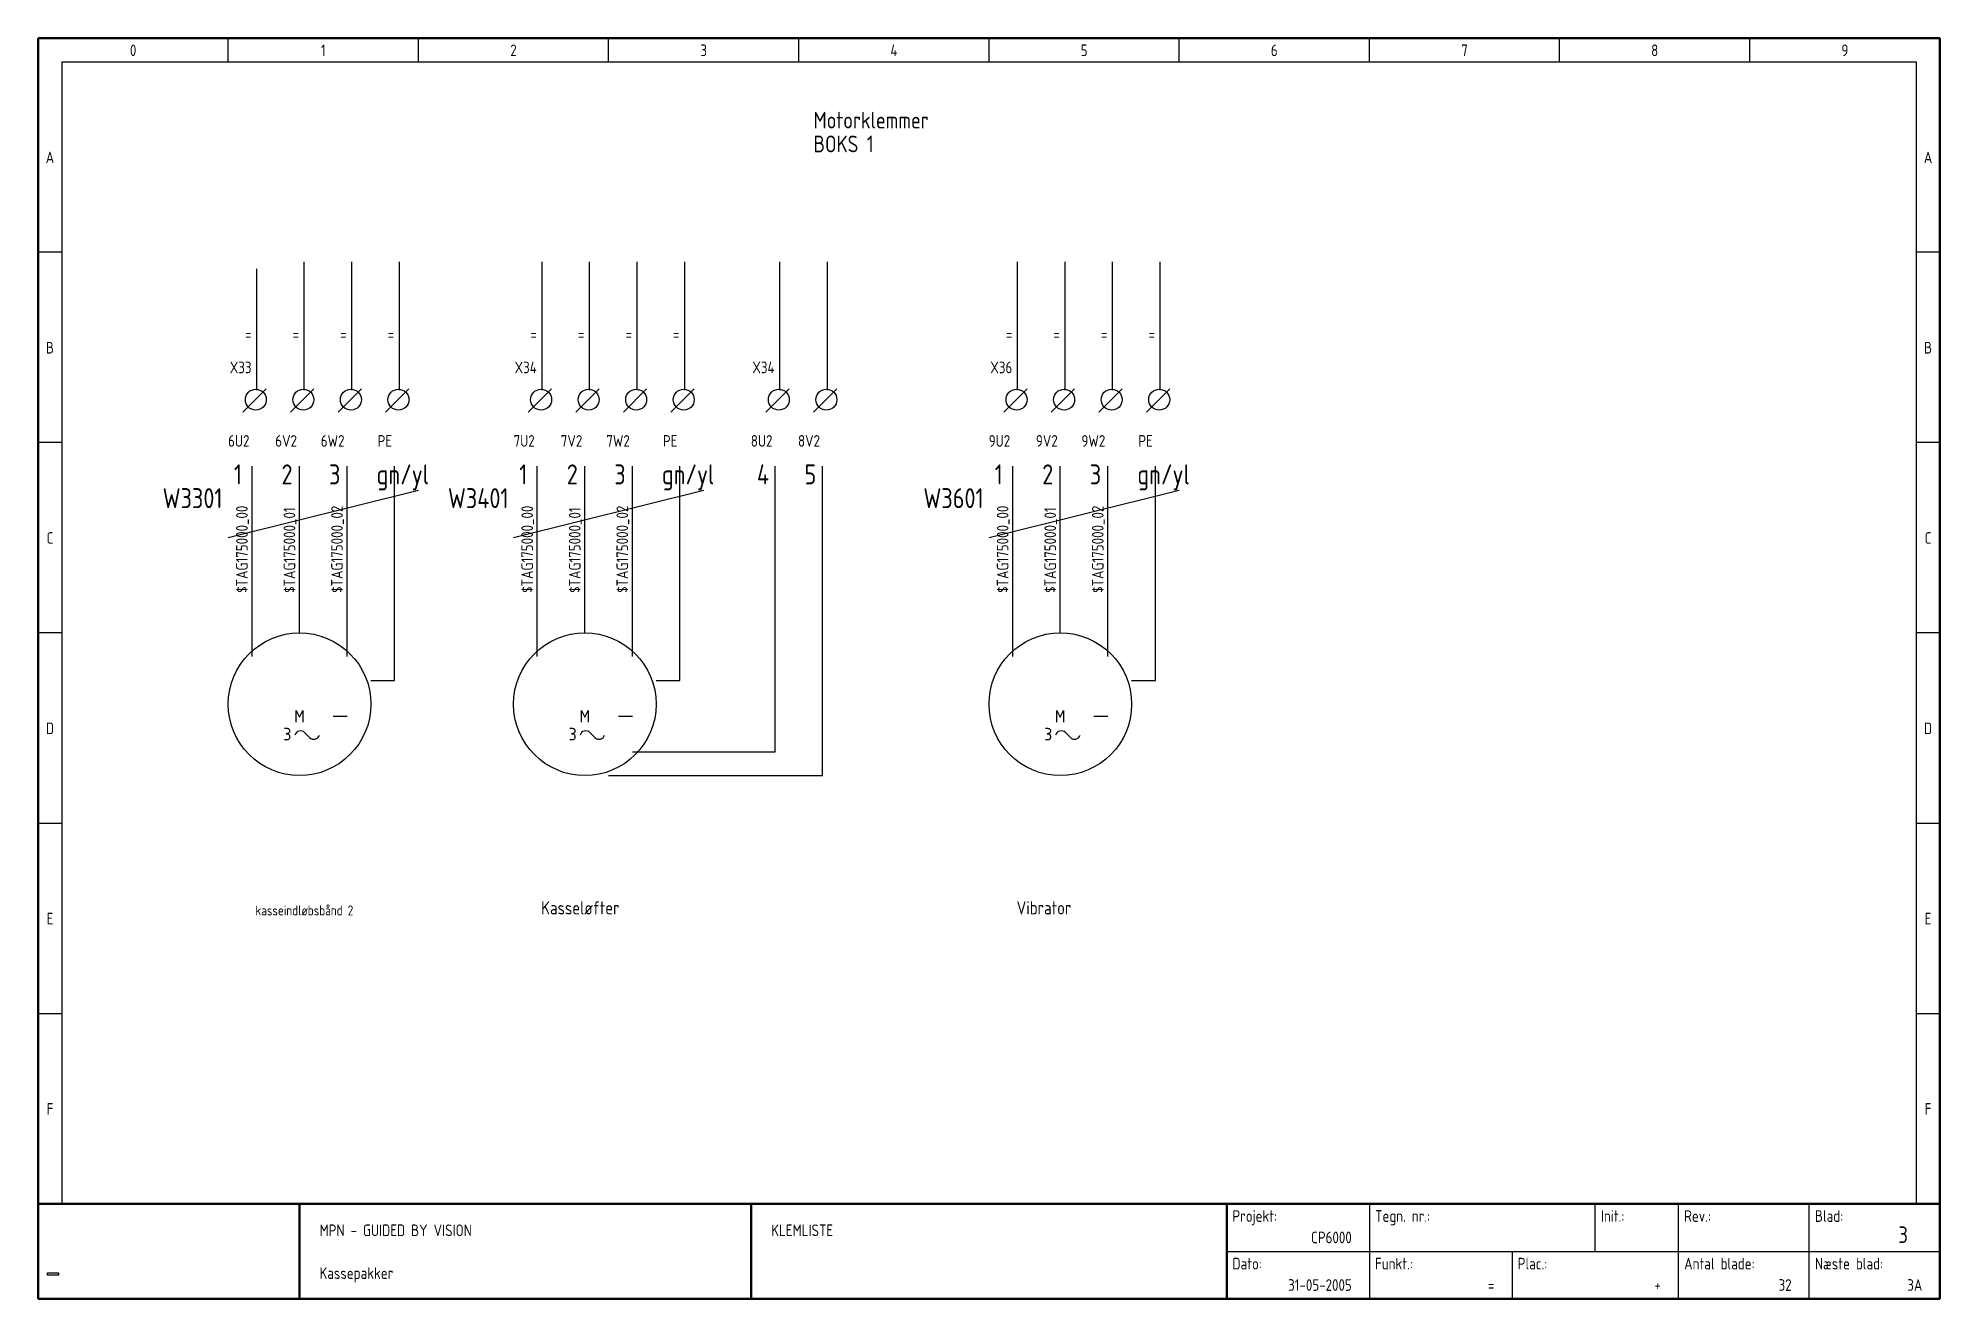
# Model space of a CAD drawing. Header units: millimetres. Extents: x 10 to 410, y 10 to 275.
import ezdxf
from ezdxf.enums import TextEntityAlignment as Align

# ---------------------------------------------------------------- set-up
doc = ezdxf.new("R2010")
doc.units = ezdxf.units.MM
doc.linetypes.add('Caddy_Solid', pattern=[0])
doc.styles.add('Caddy_Vectorfont1p', font='isocp___.ttf', dxfattribs={"width": 0.9})
picture_1 = doc.add_image_def('image1.bmp', size_in_pixel=(51, 10))

# ---------------------------------------------------------------- blocks, each defined once
blk = doc.blocks.new('Blk1')
at = {"linetype": 'Caddy_Solid', "lineweight": 50}
for p, q in [((10, 10), (10, 275)), ((10, 275), (410, 275)), ((410, 275), (410, 10)), ((10, 30), (410, 30)), ((65, 30), (65, 10)), ((160, 30), (160, 10)), ((260, 30), (260, 10)), ((410, 10), (10, 10))]:
    blk.add_line(p, q, dxfattribs=at)
at = {"linetype": 'Caddy_Solid', "lineweight": 25}
for p, q in [((50, 270), (50, 275)), ((90, 270), (90, 275)), ((130, 270), (130, 275)), ((170, 270), (170, 275)), ((210, 270), (210, 275)), ((250, 270), (250, 275)), ((290, 270), (290, 275)), ((330, 270), (330, 275)), ((370, 270), (370, 275)), ((15, 270), (15, 30)), ((15, 270), (405, 270)), ((405, 270), (405, 30)), ((15, 230), (10, 230)), ((410, 230), (405, 230)), ((15, 190), (10, 190)), ((410, 190), (405, 190)), ((15, 150), (10, 150)), ((410, 150), (405, 150)), ((10, 110), (15, 110)), ((405, 110), (410, 110)), ((10, 70), (15, 70)), ((405, 70), (410, 70)), ((10, 30), (15, 30)), ((290, 30), (290, 10)), ((337.5, 20), (337.5, 30)), ((355, 20), (355, 30)), ((382.5, 20), (382.5, 30)), ((405, 30), (410, 30)), ((260, 20), (410, 20)), ((320, 20), (320, 10)), ((355, 10), (355, 20)), ((382.5, 10), (382.5, 20))]:
    blk.add_line(p, q, dxfattribs=at)
at = {"lineweight": 25, "style": 'Caddy_Vectorfont1p', "width": 0.9}
for s, p in [('0', (30, 271.2)), ('1', (70, 271.2)), ('2', (110, 271.2)), ('3', (150, 271.2)), ('4', (190, 271.2)), ('5', (230, 271.2)), ('6', (270, 271.2)), ('7', (310, 271.2)), ('8', (350, 271.2)), ('9', (390, 271.2)), ('A', (12.5, 248.7)), ('A', (407.5, 248.7)), ('B', (12.5, 208.7)), ('B', (407.5, 208.7)), ('C', (12.5, 168.7)), ('C', (407.5, 168.7)), ('D', (12.5, 128.7)), ('D', (407.5, 128.7)), ('E', (12.5, 88.7)), ('E', (407.5, 88.7)), ('F', (12.5, 48.7)), ('F', (407.5, 48.7))]:
    blk.add_text(s, height=2.45, dxfattribs=at).set_placement(p, align=Align.CENTER)
for s, p in [('Projekt:', (261.2, 26.2)), ('Tegn. nr.:', (291.2, 26.2)), ('Init.:', (338.7, 26.2)), ('Rev.:', (356.2, 26.2)), ('Blad:', (383.7, 26.2)), ('MPN - GUIDED BY VISION', (69.2, 23.2)), ('KLEMLISTE', (164.2, 23.2)), ('Kassepakker', (69.2, 14.2)), ('Dato:', (261.2, 16.2)), ('Funkt.:', (291.2, 16.2)), ('Plac.:', (321.2, 16.2)), ('Antal blade:', (356.2, 16.2)), ('Næste blad:', (383.7, 16.2))]:
    blk.add_text(s, height=2.45, dxfattribs=at).set_placement(p)
for s, p in [('CP6000', (286.3, 21.7)), ('31-05-2005', (286.3, 11.7)), ('=', (316.3, 11.7)), ('+', (351.3, 11.7)), ('32', (378.8, 11.7)), ('3A', (406.3, 11.7))]:
    blk.add_text(s, height=2.45, dxfattribs=at).set_placement(p, align=Align.RIGHT)
at = {"lineweight": 35, "style": 'Caddy_Vectorfont1p', "width": 0.9}
blk.add_text('3', height=3.5, dxfattribs=at).set_placement((403.25, 21.75), align=Align.RIGHT)
image = blk.add_image(picture_1, insert=(12, 15), size_in_units=(2.32, 0.484))
blk = doc.blocks.new('Blk2')
at = {"linetype": 'Caddy_Solid', "lineweight": 25}
blk.add_line((53.1, 196.4), (58, 201.3), dxfattribs=at)
blk.add_circle((55.8, 199), 2.2, dxfattribs=at)
at = {"lineweight": 25, "style": 'Caddy_Vectorfont1p', "width": 0.9, "flags": 1}
for tag, p in [('$TAG140020', (54.9, 211.55)), ('$TAG140050', (49.9, 203.05)), ('$TAG160410', (52.8, 192.75))]:
    blk.add_attdef(tag, text='', height=2.45, dxfattribs=at).set_placement(p, align=Align.RIGHT)
at = {"lineweight": 25, "style": 'Caddy_Vectorfont1p', "width": 0.9}
for tag, p in [('$TAG160010', (54.9, 204.55)), ('$TAG160040', (45.3, 192.25)), ('$TAG160040', (45.3, 191.82)), ('$TAG160400', (54.46, 189.11))]:
    blk.add_attdef(tag, text='', height=2.45, dxfattribs=at).set_placement(p, align=Align.RIGHT)
blk = doc.blocks.new('Blk3')
at = {"linetype": 'Caddy_Solid', "lineweight": 25}
blk.add_line((63.1, 196.4), (68, 201.3), dxfattribs=at)
blk.add_circle((65.8, 199), 2.2, dxfattribs=at)
at = {"lineweight": 25, "style": 'Caddy_Vectorfont1p', "width": 0.9, "flags": 1}
for tag, p in [('$TAG140020', (64.9, 211.55)), ('$TAG140050', (59.9, 203.05)), ('$TAG160010', (64.9, 204.55)), ('$TAG160410', (62.8, 192.75))]:
    blk.add_attdef(tag, text='', height=2.45, dxfattribs=at).set_placement(p, align=Align.RIGHT)
at = {"lineweight": 25, "style": 'Caddy_Vectorfont1p', "width": 0.9}
for tag, p in [('$TAG160040', (55.3, 192.25)), ('$TAG160040', (55.3, 191.82)), ('$TAG160400', (64.46, 189.11))]:
    blk.add_attdef(tag, text='', height=2.45, dxfattribs=at).set_placement(p, align=Align.RIGHT)
blk = doc.blocks.new('Blk4')
at = {"linetype": 'Caddy_Solid', "lineweight": 25}
blk.add_line((73.1, 196.4), (78, 201.3), dxfattribs=at)
blk.add_circle((75.8, 199), 2.2, dxfattribs=at)
at = {"lineweight": 25, "style": 'Caddy_Vectorfont1p', "width": 0.9, "flags": 1}
for tag, p in [('$TAG140020', (74.9, 211.55)), ('$TAG140050', (69.9, 203.05)), ('$TAG160010', (74.9, 204.55)), ('$TAG160410', (72.8, 192.75))]:
    blk.add_attdef(tag, text='', height=2.45, dxfattribs=at).set_placement(p, align=Align.RIGHT)
at = {"lineweight": 25, "style": 'Caddy_Vectorfont1p', "width": 0.9}
for tag, p in [('$TAG160040', (65.3, 192.25)), ('$TAG160040', (65.3, 191.82)), ('$TAG160400', (74.46, 189.11))]:
    blk.add_attdef(tag, text='', height=2.45, dxfattribs=at).set_placement(p, align=Align.RIGHT)
blk = doc.blocks.new('Blk5')
at = {"linetype": 'Caddy_Solid', "lineweight": 25}
blk.add_line((83.1, 196.4), (88, 201.3), dxfattribs=at)
blk.add_circle((85.8, 199), 2.2, dxfattribs=at)
at = {"lineweight": 25, "style": 'Caddy_Vectorfont1p', "width": 0.9, "flags": 1}
for tag, p in [('$TAG140020', (84.9, 211.55)), ('$TAG140050', (79.9, 203.05)), ('$TAG160010', (84.9, 204.55)), ('$TAG160410', (82.8, 192.75))]:
    blk.add_attdef(tag, text='', height=2.45, dxfattribs=at).set_placement(p, align=Align.RIGHT)
at = {"lineweight": 25, "style": 'Caddy_Vectorfont1p', "width": 0.9}
for tag, p in [('$TAG160040', (75.3, 192.25)), ('$TAG160040', (75.3, 191.82)), ('$TAG160400', (84.46, 189.11))]:
    blk.add_attdef(tag, text='', height=2.45, dxfattribs=at).set_placement(p, align=Align.RIGHT)
blk = doc.blocks.new('Blk6')
at = {"linetype": 'Caddy_Solid', "lineweight": 25}
blk.add_line((113.1, 196.4), (118, 201.3), dxfattribs=at)
blk.add_circle((115.8, 199), 2.2, dxfattribs=at)
at = {"lineweight": 25, "style": 'Caddy_Vectorfont1p', "width": 0.9, "flags": 1}
for tag, p in [('$TAG140020', (114.9, 211.55)), ('$TAG140050', (109.9, 203.05)), ('$TAG160410', (112.8, 192.75))]:
    blk.add_attdef(tag, text='', height=2.45, dxfattribs=at).set_placement(p, align=Align.RIGHT)
at = {"lineweight": 25, "style": 'Caddy_Vectorfont1p', "width": 0.9}
for tag, p in [('$TAG160010', (114.9, 204.55)), ('$TAG160040', (105.3, 192.25)), ('$TAG160040', (105.3, 191.82)), ('$TAG160400', (114.46, 189.11))]:
    blk.add_attdef(tag, text='', height=2.45, dxfattribs=at).set_placement(p, align=Align.RIGHT)
blk = doc.blocks.new('Blk7')
at = {"linetype": 'Caddy_Solid', "lineweight": 25}
blk.add_line((123.1, 196.4), (128, 201.3), dxfattribs=at)
blk.add_circle((125.8, 199), 2.2, dxfattribs=at)
at = {"lineweight": 25, "style": 'Caddy_Vectorfont1p', "width": 0.9, "flags": 1}
for tag, p in [('$TAG140020', (124.9, 211.55)), ('$TAG140050', (119.9, 203.05)), ('$TAG160010', (124.9, 204.55)), ('$TAG160410', (122.8, 192.75))]:
    blk.add_attdef(tag, text='', height=2.45, dxfattribs=at).set_placement(p, align=Align.RIGHT)
at = {"lineweight": 25, "style": 'Caddy_Vectorfont1p', "width": 0.9}
for tag, p in [('$TAG160040', (115.3, 192.25)), ('$TAG160040', (115.3, 191.82)), ('$TAG160400', (124.46, 189.11))]:
    blk.add_attdef(tag, text='', height=2.45, dxfattribs=at).set_placement(p, align=Align.RIGHT)
blk = doc.blocks.new('Blk8')
at = {"linetype": 'Caddy_Solid', "lineweight": 25}
blk.add_line((133.1, 196.4), (138, 201.3), dxfattribs=at)
blk.add_circle((135.8, 199), 2.2, dxfattribs=at)
at = {"lineweight": 25, "style": 'Caddy_Vectorfont1p', "width": 0.9, "flags": 1}
for tag, p in [('$TAG140020', (134.9, 211.55)), ('$TAG140050', (129.9, 203.05)), ('$TAG160010', (134.9, 204.55)), ('$TAG160410', (132.8, 192.75))]:
    blk.add_attdef(tag, text='', height=2.45, dxfattribs=at).set_placement(p, align=Align.RIGHT)
at = {"lineweight": 25, "style": 'Caddy_Vectorfont1p', "width": 0.9}
for tag, p in [('$TAG160040', (125.3, 192.25)), ('$TAG160040', (125.3, 191.82)), ('$TAG160400', (134.46, 189.11))]:
    blk.add_attdef(tag, text='', height=2.45, dxfattribs=at).set_placement(p, align=Align.RIGHT)
blk = doc.blocks.new('Blk9')
at = {"linetype": 'Caddy_Solid', "lineweight": 25}
blk.add_line((143.1, 196.4), (148, 201.3), dxfattribs=at)
blk.add_circle((145.8, 199), 2.2, dxfattribs=at)
at = {"lineweight": 25, "style": 'Caddy_Vectorfont1p', "width": 0.9, "flags": 1}
for tag, p in [('$TAG140020', (144.9, 211.55)), ('$TAG140050', (139.9, 203.05)), ('$TAG160010', (144.9, 204.55)), ('$TAG160410', (142.8, 192.75))]:
    blk.add_attdef(tag, text='', height=2.45, dxfattribs=at).set_placement(p, align=Align.RIGHT)
at = {"lineweight": 25, "style": 'Caddy_Vectorfont1p', "width": 0.9}
for tag, p in [('$TAG160040', (135.3, 192.25)), ('$TAG160040', (135.3, 191.82)), ('$TAG160400', (144.46, 189.11))]:
    blk.add_attdef(tag, text='', height=2.45, dxfattribs=at).set_placement(p, align=Align.RIGHT)
blk = doc.blocks.new('Blk10')
at = {"linetype": 'Caddy_Solid', "lineweight": 25}
blk.add_line((213.1, 196.4), (218, 201.3), dxfattribs=at)
blk.add_circle((215.8, 199), 2.2, dxfattribs=at)
at = {"lineweight": 25, "style": 'Caddy_Vectorfont1p', "width": 0.9, "flags": 1}
for tag, p in [('$TAG140020', (214.9, 211.55)), ('$TAG140050', (209.9, 203.05)), ('$TAG160410', (212.8, 192.75))]:
    blk.add_attdef(tag, text='', height=2.45, dxfattribs=at).set_placement(p, align=Align.RIGHT)
at = {"lineweight": 25, "style": 'Caddy_Vectorfont1p', "width": 0.9}
for tag, p in [('$TAG160010', (214.9, 204.55)), ('$TAG160040', (205.3, 192.25)), ('$TAG160040', (205.3, 191.82)), ('$TAG160400', (214.46, 189.11))]:
    blk.add_attdef(tag, text='', height=2.45, dxfattribs=at).set_placement(p, align=Align.RIGHT)
blk = doc.blocks.new('Blk11')
at = {"linetype": 'Caddy_Solid', "lineweight": 25}
blk.add_line((223.1, 196.4), (228, 201.3), dxfattribs=at)
blk.add_circle((225.8, 199), 2.2, dxfattribs=at)
at = {"lineweight": 25, "style": 'Caddy_Vectorfont1p', "width": 0.9, "flags": 1}
for tag, p in [('$TAG140020', (224.9, 211.55)), ('$TAG140050', (219.9, 203.05)), ('$TAG160010', (224.9, 204.55)), ('$TAG160410', (222.8, 192.75))]:
    blk.add_attdef(tag, text='', height=2.45, dxfattribs=at).set_placement(p, align=Align.RIGHT)
at = {"lineweight": 25, "style": 'Caddy_Vectorfont1p', "width": 0.9}
for tag, p in [('$TAG160040', (215.3, 192.25)), ('$TAG160040', (215.3, 191.82)), ('$TAG160400', (224.46, 189.11))]:
    blk.add_attdef(tag, text='', height=2.45, dxfattribs=at).set_placement(p, align=Align.RIGHT)
blk = doc.blocks.new('Blk12')
at = {"linetype": 'Caddy_Solid', "lineweight": 25}
blk.add_line((233.1, 196.4), (238, 201.3), dxfattribs=at)
blk.add_circle((235.8, 199), 2.2, dxfattribs=at)
at = {"lineweight": 25, "style": 'Caddy_Vectorfont1p', "width": 0.9, "flags": 1}
for tag, p in [('$TAG140020', (234.9, 211.55)), ('$TAG140050', (229.9, 203.05)), ('$TAG160010', (234.9, 204.55)), ('$TAG160410', (232.8, 192.75))]:
    blk.add_attdef(tag, text='', height=2.45, dxfattribs=at).set_placement(p, align=Align.RIGHT)
at = {"lineweight": 25, "style": 'Caddy_Vectorfont1p', "width": 0.9}
for tag, p in [('$TAG160040', (225.3, 192.25)), ('$TAG160040', (225.3, 191.82)), ('$TAG160400', (234.46, 189.11))]:
    blk.add_attdef(tag, text='', height=2.45, dxfattribs=at).set_placement(p, align=Align.RIGHT)
blk = doc.blocks.new('Blk13')
at = {"linetype": 'Caddy_Solid', "lineweight": 25}
blk.add_line((243.1, 196.4), (248, 201.3), dxfattribs=at)
blk.add_circle((245.8, 199), 2.2, dxfattribs=at)
at = {"lineweight": 25, "style": 'Caddy_Vectorfont1p', "width": 0.9, "flags": 1}
for tag, p in [('$TAG140020', (244.9, 211.55)), ('$TAG140050', (239.9, 203.05)), ('$TAG160010', (244.9, 204.55)), ('$TAG160410', (242.8, 192.75))]:
    blk.add_attdef(tag, text='', height=2.45, dxfattribs=at).set_placement(p, align=Align.RIGHT)
at = {"lineweight": 25, "style": 'Caddy_Vectorfont1p', "width": 0.9}
for tag, p in [('$TAG160040', (235.3, 192.25)), ('$TAG160040', (235.3, 191.82)), ('$TAG160400', (244.46, 189.11))]:
    blk.add_attdef(tag, text='', height=2.45, dxfattribs=at).set_placement(p, align=Align.RIGHT)
blk = doc.blocks.new('Blk14')
at = {"linetype": 'Caddy_Solid', "lineweight": 25}
blk.add_line((163.1, 196.4), (168, 201.3), dxfattribs=at)
blk.add_circle((165.8, 199), 2.2, dxfattribs=at)
at = {"lineweight": 25, "style": 'Caddy_Vectorfont1p', "width": 0.9, "flags": 1}
for tag, p in [('$TAG140020', (164.9, 211.55)), ('$TAG140050', (159.9, 203.05)), ('$TAG160410', (162.8, 192.75))]:
    blk.add_attdef(tag, text='', height=2.45, dxfattribs=at).set_placement(p, align=Align.RIGHT)
at = {"lineweight": 25, "style": 'Caddy_Vectorfont1p', "width": 0.9}
for tag, p in [('$TAG160010', (164.9, 204.55)), ('$TAG160040', (155.3, 192.25)), ('$TAG160040', (155.3, 191.82)), ('$TAG160400', (164.46, 189.11))]:
    blk.add_attdef(tag, text='', height=2.45, dxfattribs=at).set_placement(p, align=Align.RIGHT)
blk = doc.blocks.new('Blk15')
at = {"linetype": 'Caddy_Solid', "lineweight": 25}
blk.add_line((173.1, 196.4), (178, 201.3), dxfattribs=at)
blk.add_circle((175.8, 199), 2.2, dxfattribs=at)
at = {"lineweight": 25, "style": 'Caddy_Vectorfont1p', "width": 0.9, "flags": 1}
for tag, p in [('$TAG140020', (174.9, 211.55)), ('$TAG140050', (169.9, 203.05)), ('$TAG160010', (174.9, 204.55)), ('$TAG160410', (172.8, 192.75))]:
    blk.add_attdef(tag, text='', height=2.45, dxfattribs=at).set_placement(p, align=Align.RIGHT)
at = {"lineweight": 25, "style": 'Caddy_Vectorfont1p', "width": 0.9}
for tag, p in [('$TAG160040', (165.3, 192.25)), ('$TAG160040', (165.3, 191.82)), ('$TAG160400', (174.46, 189.11))]:
    blk.add_attdef(tag, text='', height=2.45, dxfattribs=at).set_placement(p, align=Align.RIGHT)

msp = doc.modelspace()

# ---------------------------------------------------------------- linework, layer by layer
at = {"linetype": 'Caddy_Solid', "lineweight": 25}
for p, q in [((66, 201), (66, 228)), ((76, 201), (76, 228)), ((86, 201), (86, 228)), ((116, 201), (116, 228)), ((126, 201), (126, 228)), ((136, 201), (136, 228)), ((146, 201), (146, 228)), ((166, 201), (166, 228)), ((176, 201), (176, 228)), ((216, 201), (216, 228)), ((226, 201), (226, 228)), ((236, 201), (236, 228)), ((246, 201), (246, 228)), ((56, 201), (56, 226.5)), ((55, 160), (55, 185)), ((65, 160), (65, 185)), ((75, 160), (75, 185)), ((85, 160), (85, 185)), ((115, 160), (115, 185)), ((125, 160), (125, 185)), ((135, 160), (135, 185)), ((145, 160), (145, 185)), ((165, 125), (165, 185)), ((175, 120), (175, 185)), ((215, 160), (215, 185)), ((225, 160), (225, 185)), ((235, 160), (235, 185)), ((245, 160), (245, 185)), ((50, 170), (90, 180)), ((110, 170), (150, 180)), ((210, 170), (250, 180)), ((55, 145), (55, 160)), ((65, 150), (65, 160)), ((75, 145), (75, 160)), ((85, 140), (85, 160)), ((115, 145), (115, 160)), ((125, 150), (125, 160)), ((135, 145), (135, 160)), ((145, 140), (145, 160)), ((215, 145), (215, 160)), ((225, 150), (225, 160)), ((235, 145), (235, 160)), ((245, 140), (245, 160)), ((80, 140), (85, 140)), ((140, 140), (145, 140)), ((240, 140), (245, 140)), ((64.3, 131.2), (64.3, 133.65)), ((64.3, 133.65), (65, 132.25)), ((65, 132.25), (65.7, 133.65)), ((65.7, 133.65), (65.7, 131.2)), ((72.07, 132.5), (75, 132.5)), ((124.3, 131.2), (124.3, 133.65)), ((124.3, 133.65), (125, 132.25)), ((125, 132.25), (125.7, 133.65)), ((125.7, 133.65), (125.7, 131.2)), ((132.07, 132.5), (135, 132.5)), ((224.3, 131.2), (224.3, 133.65)), ((224.3, 133.65), (225, 132.25)), ((225, 132.25), (225.7, 133.65)), ((225.7, 133.65), (225.7, 131.2)), ((232.07, 132.5), (235, 132.5)), ((61.86, 129.93), (62.39, 129.93)), ((62.39, 128.79), (62.21, 128.79)), ((62.21, 128.79), (62.39, 128.79)), ((62.39, 129.93), (62.48, 129.91)), ((62.48, 128.81), (62.39, 128.79)), ((62.39, 128.79), (62.48, 128.78)), ((62.48, 129.91), (62.56, 129.9)), ((62.56, 128.83), (62.48, 128.81)), ((62.48, 128.78), (62.56, 128.76)), ((62.56, 129.9), (62.65, 129.86)), ((62.65, 128.88), (62.56, 128.83)), ((62.56, 128.76), (62.65, 128.71)), ((62.65, 129.86), (62.74, 129.79)), ((62.74, 128.93), (62.65, 128.88)), ((62.65, 128.71), (62.74, 128.65)), ((62.74, 129.79), (62.83, 129.69)), ((62.83, 129.04), (62.74, 128.93)), ((62.74, 128.65), (62.83, 128.55)), ((62.83, 129.69), (62.88, 129.58)), ((62.88, 129.15), (62.83, 129.04)), ((62.83, 128.55), (62.88, 128.45)), ((62.88, 129.58), (62.9, 129.49)), ((62.9, 129.23), (62.88, 129.15)), ((62.88, 128.45), (62.9, 128.36)), ((62.9, 129.49), (62.91, 129.41)), ((62.91, 129.32), (62.9, 129.23)), ((62.9, 128.36), (62.91, 128.27)), ((62.91, 128.01), (62.9, 127.92)), ((62.91, 129.41), (62.91, 129.32)), ((62.91, 128.27), (62.91, 128.01)), ((66.06, 129.04), (67.11, 127.99)), ((121.86, 129.93), (122.39, 129.93)), ((122.39, 128.79), (122.21, 128.79)), ((122.21, 128.79), (122.39, 128.79)), ((122.39, 129.93), (122.48, 129.91)), ((122.48, 128.81), (122.39, 128.79)), ((122.39, 128.79), (122.48, 128.78)), ((122.48, 129.91), (122.56, 129.9)), ((122.56, 128.83), (122.48, 128.81)), ((122.48, 128.78), (122.56, 128.76)), ((122.56, 129.9), (122.65, 129.86)), ((122.65, 128.88), (122.56, 128.83)), ((122.56, 128.76), (122.65, 128.71)), ((122.65, 129.86), (122.74, 129.79)), ((122.74, 128.93), (122.65, 128.88)), ((122.65, 128.71), (122.74, 128.65)), ((122.74, 129.79), (122.83, 129.69)), ((122.83, 129.04), (122.74, 128.93)), ((122.74, 128.65), (122.83, 128.55)), ((122.83, 129.69), (122.88, 129.58)), ((122.88, 129.15), (122.83, 129.04)), ((122.83, 128.55), (122.88, 128.45)), ((122.88, 129.58), (122.9, 129.49)), ((122.9, 129.23), (122.88, 129.15)), ((122.88, 128.45), (122.9, 128.36)), ((122.9, 129.49), (122.91, 129.41)), ((122.91, 129.32), (122.9, 129.23)), ((122.9, 128.36), (122.91, 128.27)), ((122.91, 128.01), (122.9, 127.92)), ((122.91, 129.41), (122.91, 129.32)), ((122.91, 128.27), (122.91, 128.01)), ((126.06, 129.04), (127.11, 127.99)), ((221.86, 129.93), (222.39, 129.93)), ((222.39, 128.79), (222.21, 128.79)), ((222.21, 128.79), (222.39, 128.79)), ((222.39, 129.93), (222.48, 129.91)), ((222.48, 128.81), (222.39, 128.79)), ((222.39, 128.79), (222.48, 128.78)), ((222.48, 129.91), (222.56, 129.9)), ((222.56, 128.83), (222.48, 128.81)), ((222.48, 128.78), (222.56, 128.76)), ((222.56, 129.9), (222.65, 129.86)), ((222.65, 128.88), (222.56, 128.83)), ((222.56, 128.76), (222.65, 128.71)), ((222.65, 129.86), (222.74, 129.79)), ((222.74, 128.93), (222.65, 128.88)), ((222.65, 128.71), (222.74, 128.65)), ((222.74, 129.79), (222.83, 129.69)), ((222.83, 129.04), (222.74, 128.93)), ((222.74, 128.65), (222.83, 128.55)), ((222.83, 129.69), (222.88, 129.58)), ((222.88, 129.15), (222.83, 129.04)), ((222.83, 128.55), (222.88, 128.45)), ((222.88, 129.58), (222.9, 129.49)), ((222.9, 129.23), (222.88, 129.15)), ((222.88, 128.45), (222.9, 128.36)), ((222.9, 129.49), (222.91, 129.41)), ((222.91, 129.32), (222.9, 129.23)), ((222.9, 128.36), (222.91, 128.27)), ((222.91, 128.01), (222.9, 127.92)), ((222.91, 129.41), (222.91, 129.32)), ((222.91, 128.27), (222.91, 128.01)), ((226.06, 129.04), (227.11, 127.99)), ((62.39, 127.48), (61.86, 127.48)), ((62.48, 127.5), (62.39, 127.48)), ((62.56, 127.52), (62.48, 127.5)), ((62.65, 127.57), (62.56, 127.52)), ((62.74, 127.62), (62.65, 127.57)), ((62.83, 127.73), (62.74, 127.62)), ((62.88, 127.83), (62.83, 127.73)), ((62.9, 127.92), (62.88, 127.83)), ((122.39, 127.48), (121.86, 127.48)), ((122.48, 127.5), (122.39, 127.48)), ((122.56, 127.52), (122.48, 127.5)), ((122.65, 127.57), (122.56, 127.52)), ((122.74, 127.62), (122.65, 127.57)), ((122.83, 127.73), (122.74, 127.62)), ((122.88, 127.83), (122.83, 127.73)), ((122.9, 127.92), (122.88, 127.83)), ((135, 125), (165, 125)), ((222.39, 127.48), (221.86, 127.48)), ((222.48, 127.5), (222.39, 127.48)), ((222.56, 127.52), (222.48, 127.5)), ((222.65, 127.57), (222.56, 127.52)), ((222.74, 127.62), (222.65, 127.57)), ((222.83, 127.73), (222.74, 127.62)), ((222.88, 127.83), (222.83, 127.73)), ((222.9, 127.92), (222.88, 127.83)), ((130, 120), (175, 120))]:
    msp.add_line(p, q, dxfattribs=at)
for centre in [(65, 135), (125, 135), (225, 135)]:
    msp.add_circle(centre, 15, dxfattribs=at)
for centre, start_param, end_param in [((65.19, 128.16), 0.785398, 2.863293), ((67.99, 128.86), -2.356194, -0.32175), ((125.19, 128.16), 0.785398, 2.863293), ((127.99, 128.86), -2.356194, -0.32175), ((225.19, 128.16), 0.785398, 2.863293), ((227.99, 128.86), -2.356194, -0.32175)]:
    msp.add_ellipse(centre, major_axis=(1.24, 0), ratio=1, start_param=start_param, end_param=end_param, dxfattribs=at)

# ---------------------------------------------------------------- block references
msp.add_blockref('Blk1', (0, 0, 1))
ref = msp.add_blockref('Blk2', (0, 0, 1))
ref.add_attrib('$TAG160010', 'X33', dxfattribs={"lineweight": 25, "height": 2.45, "style": 'Caddy_Vectorfont1p', "width": 0.9}).set_placement((54.9, 204.55), align=Align.RIGHT)
ref.add_attrib('$TAG160400', '6U2', dxfattribs={"lineweight": 25, "height": 2.45, "style": 'Caddy_Vectorfont1p', "width": 0.9}).set_placement((54.46, 189.11), align=Align.RIGHT)
ref = msp.add_blockref('Blk6', (0, 0, 1))
ref.add_attrib('$TAG160010', 'X34', dxfattribs={"lineweight": 25, "height": 2.45, "style": 'Caddy_Vectorfont1p', "width": 0.9}).set_placement((114.9, 204.55), align=Align.RIGHT)
ref.add_attrib('$TAG160400', '7U2', dxfattribs={"lineweight": 25, "height": 2.45, "style": 'Caddy_Vectorfont1p', "width": 0.9}).set_placement((114.46, 189.11), align=Align.RIGHT)
ref = msp.add_blockref('Blk14', (0, 0, 1))
ref.add_attrib('$TAG160010', 'X34', dxfattribs={"lineweight": 25, "height": 2.45, "style": 'Caddy_Vectorfont1p', "width": 0.9}).set_placement((164.9, 204.55), align=Align.RIGHT)
ref.add_attrib('$TAG160400', '8U2', dxfattribs={"lineweight": 25, "height": 2.45, "style": 'Caddy_Vectorfont1p', "width": 0.9}).set_placement((164.46, 189.11), align=Align.RIGHT)
ref = msp.add_blockref('Blk10', (0, 0, 1))
ref.add_attrib('$TAG160010', 'X36', dxfattribs={"lineweight": 25, "height": 2.45, "style": 'Caddy_Vectorfont1p', "width": 0.9}).set_placement((214.9, 204.55), align=Align.RIGHT)
ref.add_attrib('$TAG160400', '9U2', dxfattribs={"lineweight": 25, "height": 2.45, "style": 'Caddy_Vectorfont1p', "width": 0.9}).set_placement((214.46, 189.11), align=Align.RIGHT)
ref = msp.add_blockref('Blk3', (0, 0, 1))
ref.add_attrib('$TAG160400', '6V2', dxfattribs={"lineweight": 25, "height": 2.45, "style": 'Caddy_Vectorfont1p', "width": 0.9}).set_placement((64.46, 189.11), align=Align.RIGHT)
ref = msp.add_blockref('Blk4', (0, 0, 1))
ref.add_attrib('$TAG160400', '6W2', dxfattribs={"lineweight": 25, "height": 2.45, "style": 'Caddy_Vectorfont1p', "width": 0.9}).set_placement((74.46, 189.11), align=Align.RIGHT)
ref = msp.add_blockref('Blk5', (0, 0, 1))
ref.add_attrib('$TAG160400', 'PE', dxfattribs={"lineweight": 25, "height": 2.45, "style": 'Caddy_Vectorfont1p', "width": 0.9}).set_placement((84.46, 189.11), align=Align.RIGHT)
ref = msp.add_blockref('Blk7', (0, 0, 1))
ref.add_attrib('$TAG160400', '7V2', dxfattribs={"lineweight": 25, "height": 2.45, "style": 'Caddy_Vectorfont1p', "width": 0.9}).set_placement((124.46, 189.11), align=Align.RIGHT)
ref = msp.add_blockref('Blk8', (0, 0, 1))
ref.add_attrib('$TAG160400', '7W2', dxfattribs={"lineweight": 25, "height": 2.45, "style": 'Caddy_Vectorfont1p', "width": 0.9}).set_placement((134.46, 189.11), align=Align.RIGHT)
ref = msp.add_blockref('Blk9', (0, 0, 1))
ref.add_attrib('$TAG160400', 'PE', dxfattribs={"lineweight": 25, "height": 2.45, "style": 'Caddy_Vectorfont1p', "width": 0.9}).set_placement((144.46, 189.11), align=Align.RIGHT)
ref = msp.add_blockref('Blk15', (0, 0, 1))
ref.add_attrib('$TAG160400', '8V2', dxfattribs={"lineweight": 25, "height": 2.45, "style": 'Caddy_Vectorfont1p', "width": 0.9}).set_placement((174.46, 189.11), align=Align.RIGHT)
ref = msp.add_blockref('Blk11', (0, 0, 1))
ref.add_attrib('$TAG160400', '9V2', dxfattribs={"lineweight": 25, "height": 2.45, "style": 'Caddy_Vectorfont1p', "width": 0.9}).set_placement((224.46, 189.11), align=Align.RIGHT)
ref = msp.add_blockref('Blk12', (0, 0, 1))
ref.add_attrib('$TAG160400', '9W2', dxfattribs={"lineweight": 25, "height": 2.45, "style": 'Caddy_Vectorfont1p', "width": 0.9}).set_placement((234.46, 189.11), align=Align.RIGHT)
ref = msp.add_blockref('Blk13', (0, 0, 1))
ref.add_attrib('$TAG160400', 'PE', dxfattribs={"lineweight": 25, "height": 2.45, "style": 'Caddy_Vectorfont1p', "width": 0.9}).set_placement((244.46, 189.11), align=Align.RIGHT)

# ---------------------------------------------------------------- texts
at = {"lineweight": 25, "style": 'Caddy_Vectorfont1p', "width": 0.9}
for s, height, p in [('Motorklemmer ', 3.5, (173.1, 256)), ('BOKS 1', 3.5, (173.1, 251)), ('1', 4.2, (51.2, 181.2)), ('2', 4.2, (61.2, 181.2)), ('3', 4.2, (71.2, 181.2)), ('gn/yl', 4.2, (81.2, 181.2)), ('1', 4.2, (111.2, 181.2)), ('2', 4.2, (121.2, 181.2)), ('3', 4.2, (131.2, 181.2)), ('gn/yl', 4.2, (141.2, 181.2)), ('4', 4.2, (161.2, 181.2)), ('5', 4.2, (171.2, 181.2)), ('1', 4.2, (211.2, 181.2)), ('2', 4.2, (221.2, 181.2)), ('3', 4.2, (231.2, 181.2)), ('gn/yl', 4.2, (241.2, 181.2)), ('W3301', 4.2, (36.2, 176.2)), ('W3401', 4.2, (96.2, 176.2)), ('W3601', 4.2, (196.2, 176.2)), (' kasseindløbsbånd 2', 2.1, (54.64, 90.6)), ('Kasseløfter', 2.8, (115.8, 90.8)), ('Vibrator', 2.8, (215.8, 90.8))]:
    msp.add_text(s, height=height, dxfattribs=at).set_placement(p)
for p in [(54.9, 211.55), (64.9, 211.55), (74.9, 211.55), (84.9, 211.55), (114.9, 211.55), (124.9, 211.55), (134.9, 211.55), (144.9, 211.55), (214.9, 211.55), (224.9, 211.55), (234.9, 211.55), (244.9, 211.55)]:
    msp.add_text('=', height=2.45, dxfattribs=at).set_placement(p, align=Align.RIGHT)
for tag, p, s in [('$TAG175000_00', (54.1, 158.4), 'U1'), ('$TAG175000_01', (64.1, 158.4), 'V1'), ('$TAG175000_02', (74.1, 158.4), 'W1'), ('$TAG175000_00', (114.1, 158.4), 'U1'), ('$TAG175000_01', (124.1, 158.4), 'V1'), ('$TAG175000_02', (134.1, 158.4), 'W1'), ('$TAG175000_00', (214.1, 158.4), 'U1'), ('$TAG175000_01', (224.1, 158.4), 'V1'), ('$TAG175000_02', (234.1, 158.4), 'W1')]:
    msp.add_attdef(tag, p, s, height=2.45, rotation=90, dxfattribs=at)

doc.saveas('drawing.dxf')
